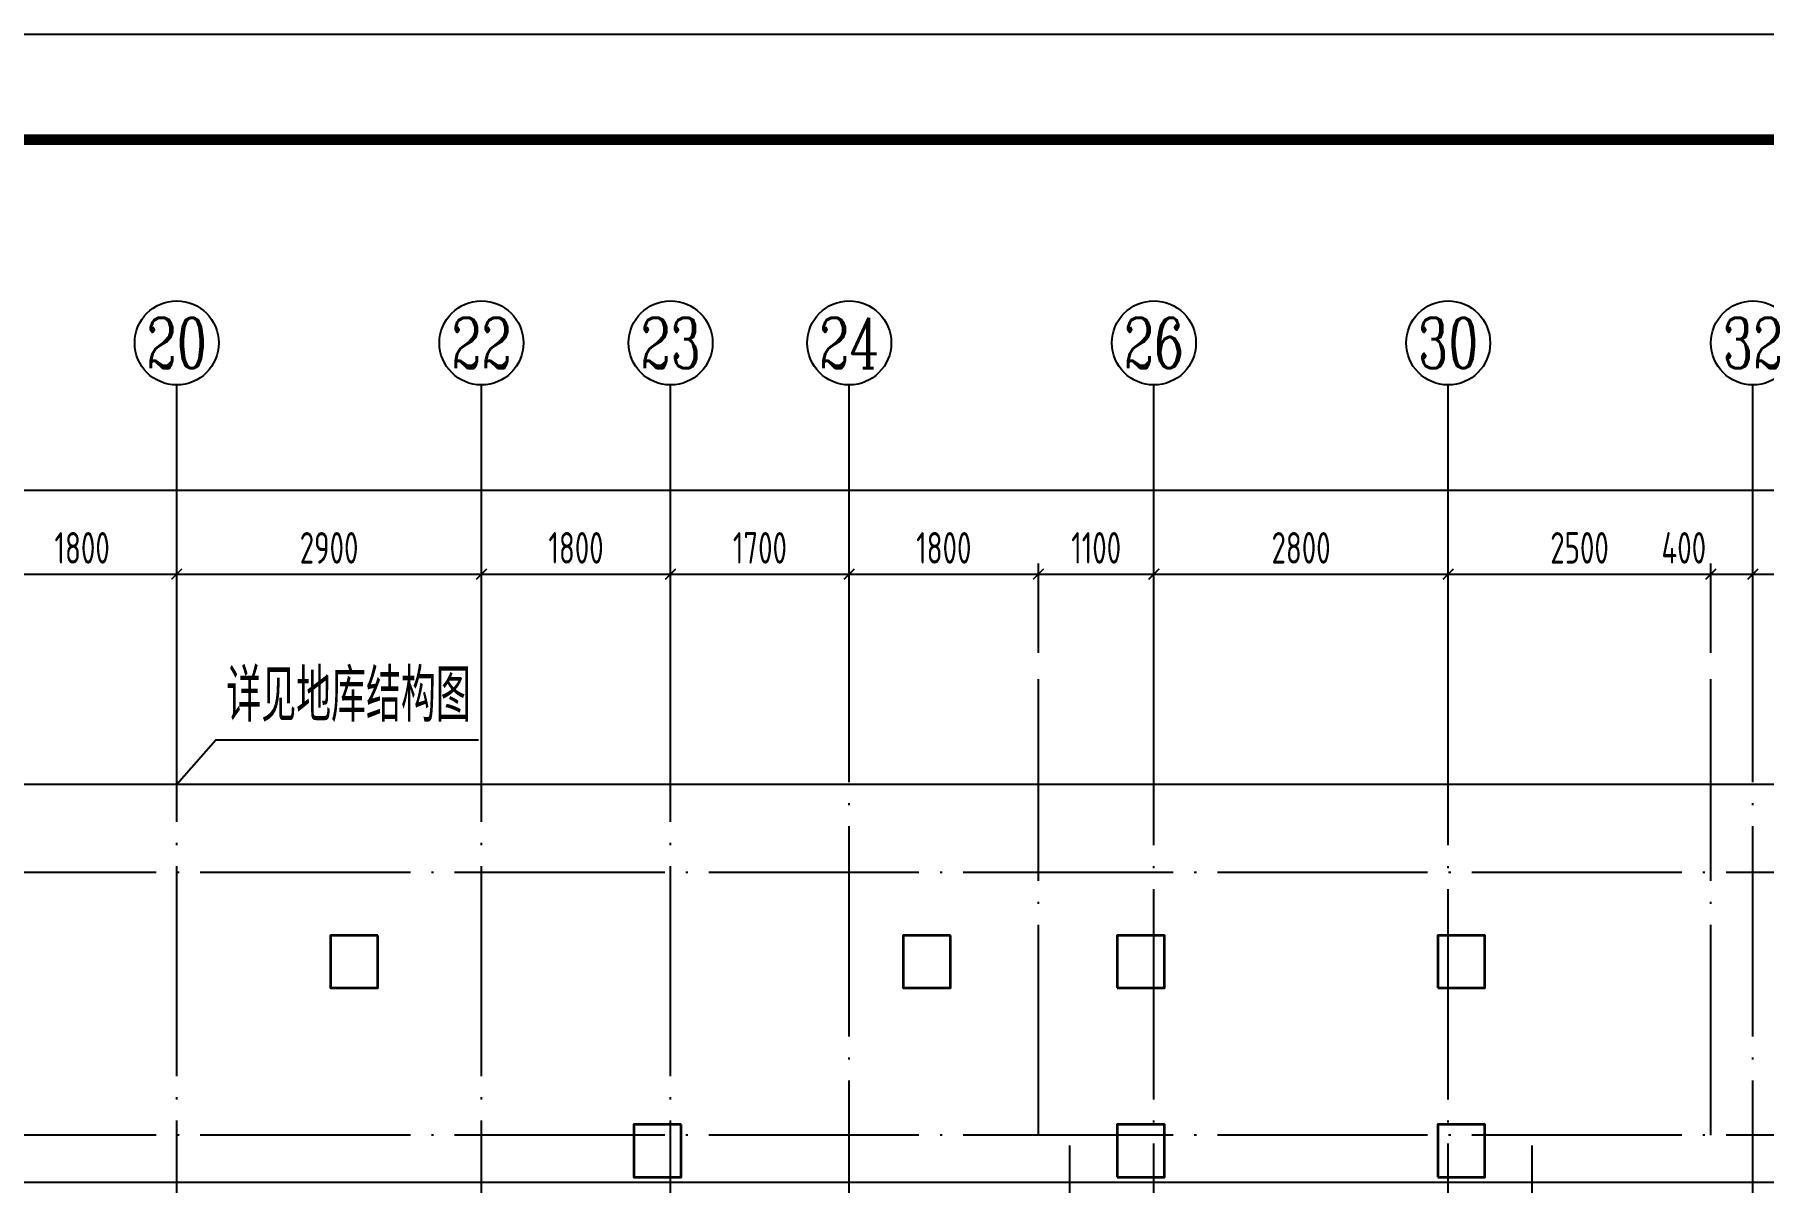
# Model space of a CAD drawing. Extents: x -668857 to 185752, y -270966 to 286822.
# Drawn here: x -292889 to -276437, y 215261 to 226182 of the extents above; entities that cross this region are included whole.
import ezdxf
from ezdxf.enums import TextEntityAlignment as Align

# ---------------------------------------------------------------- set-up
doc = ezdxf.new("R2010")
doc.units = 0
doc.header["$LTSCALE"] = 1000
doc.linetypes.add('DOTE', pattern=[2.42, 2, -0.2, 0.02, -0.2])
doc.layers.get('0').update_dxf_attribs({"linetype": 'CONTINUOUS'})
doc.layers.get('DEFPOINTS').update_dxf_attribs({"linetype": 'CONTINUOUS'})
for name, color, linetype in [('-TK', 7, 'CONTINUOUS'), ('A-AXIS', 1, 'CONTINUOUS'), ('A-DOTE', 10, 'DOTE'), ('AXIS_NUM', 7, 'CONTINUOUS'), ('COLU_DE_TEXT', 7, 'CONTINUOUS'), ('LABEL', 1, 'CONTINUOUS'), ('S-Y一般标注', 3, 'CONTINUOUS'), ('S-Z柱实线', 6, 'CONTINUOUS'), ('S-引出线', 40, 'CONTINUOUS')]:
    doc.layers.add(name, color=color, linetype=linetype)
doc.styles.add('TSSD_Axis', font='complex.shx', dxfattribs={"width": 0.7, "bigfont": 'hztxt.shx'})
doc.styles.add('TSSD_DIMENSION', font='Tssdeng.shx', dxfattribs={"width": 0.7, "bigfont": 'tssdchn.shx'})
doc.styles.add('TSSD_REIN', font='tssdeng.shx', dxfattribs={"width": 0.7, "height": 300, "bigfont": 'tssdchn.shx'})
doc.dimstyles.new('TSSD_100_100', dxfattribs={"dimtxt": 300, "dimasz": 100, "dimexe": 100, "dimexo": 250, "dimgap": 100, "dimtad": 1, "dimdec": 0, "dimzin": 0, "dimdsep": 46, "dimtxsty": 'TSSD_DIMENSION', "dimblk": 'ARCHTICK', "dimcen": 0, "dimdle": 100, "dimclrt": 7, "dimadec": 0, "dimazin": 0, "dimtfac": 1, "dimtdec": 0, "dimtix": 1, "dimtmove": 2, "dimatfit": 3, "dimldrblk": 'ARCHTICK', "dimfxl": 1, "dimtolj": 1, "dimtzin": 0, "dimarcsym": 0})

# ---------------------------------------------------------------- blocks, each defined once
blk = doc.blocks.new('20210825.01504759')
at = {"layer": 'S-Z柱实线', "color": 2, "lineweight": 35}
for points in [[(23613, 16700), (23163, 16700), (23163, 16200), (23613, 16200)], [(29063, 16700), (28613, 16700), (28613, 16200), (29063, 16200)], [(30650, 16200), (31100, 16200), (31100, 16700), (30650, 16700)], [(33700, 16200), (34150, 16200), (34150, 16700), (33700, 16700)], [(26500, 14900), (26050, 14900), (26050, 14400), (26500, 14400)], [(30650, 14400), (31100, 14400), (31100, 14900), (30650, 14900)], [(33700, 14400), (34150, 14400), (34150, 14900), (33700, 14900)]]:
    blk.add_lwpolyline(points, close=True, dxfattribs=at)
blk = doc.blocks.new('ts_axno')
at = {"color": 0, "linetype": 'ByBlock', "lineweight": -2}
blk.add_circle((0, 0), 0.5, dxfattribs=at)
at = {"color": 0, "linetype": 'ByBlock', "lineweight": -2, "style": 'TSSD_Axis', "width": 0.7}
blk.add_attdef('A', text='', height=0.6, dxfattribs=at).set_placement((0, 0), align=Align.MIDDLE_CENTER)
blk = doc.blocks.new('_ArchTick')
at = {"color": 0, "linetype": 'ByBlock', "const_width": 0.15}
blk.add_lwpolyline([(-0.5, -0.5), (0.5, 0.5)], dxfattribs=at)
blk = doc.blocks.new('*D925')
at = {"layer": 'DEFPOINTS', "color": 0, "transparency": 16777216}
for p in [(31400, 24738), (29600, 23738), (31400, 23738)]:
    blk.add_point(p, dxfattribs=at)
at = {"layer": 'S-Y一般标注', "color": 0, "lineweight": -2, "transparency": 16777216}
for p, q in [((29500, 24738), (31500, 24738)), ((29600, 23988), (29600, 24838)), ((31400, 23988), (31400, 24838))]:
    blk.add_line(p, q, dxfattribs=at)
at = {"layer": 'S-Y一般标注', "color": 0, "lineweight": -2, "transparency": 16777216, "xscale": 100, "yscale": 100, "zscale": 100, "rotation": 180}
blk.add_blockref('_ArchTick', (29600, 24738), dxfattribs=at)
at = {"layer": 'S-Y一般标注', "color": 0, "lineweight": -2, "transparency": 16777216, "xscale": 100, "yscale": 100, "zscale": 100}
blk.add_blockref('_ArchTick', (31400, 24738), dxfattribs=at)
at = {"layer": 'S-Y一般标注', "color": 7, "transparency": 16777216, "insert": (30500, 24988), "char_height": 300, "attachment_point": 5, "style": 'TSSD_DIMENSION'}
blk.add_mtext('\\A1;1800', dxfattribs=at)
blk = doc.blocks.new('*D926')
at = {"layer": 'DEFPOINTS', "color": 0, "transparency": 16777216}
for p in [(34300, 24738), (31400, 23738), (34300, 23738)]:
    blk.add_point(p, dxfattribs=at)
at = {"layer": 'S-Y一般标注', "color": 0, "lineweight": -2, "transparency": 16777216}
for p, q in [((31300, 24738), (34400, 24738)), ((31400, 23988), (31400, 24838)), ((34300, 23988), (34300, 24838))]:
    blk.add_line(p, q, dxfattribs=at)
at = {"layer": 'S-Y一般标注', "color": 0, "lineweight": -2, "transparency": 16777216, "xscale": 100, "yscale": 100, "zscale": 100, "rotation": 180}
blk.add_blockref('_ArchTick', (31400, 24738), dxfattribs=at)
at = {"layer": 'S-Y一般标注', "color": 0, "lineweight": -2, "transparency": 16777216, "xscale": 100, "yscale": 100, "zscale": 100}
blk.add_blockref('_ArchTick', (34300, 24738), dxfattribs=at)
at = {"layer": 'S-Y一般标注', "color": 7, "transparency": 16777216, "insert": (32850, 24988), "char_height": 300, "attachment_point": 5, "style": 'TSSD_DIMENSION'}
blk.add_mtext('\\A1;2900', dxfattribs=at)
blk = doc.blocks.new('*D927')
at = {"layer": 'DEFPOINTS', "color": 0, "transparency": 16777216}
for p in [(36100, 24738), (34300, 23738), (36100, 23738)]:
    blk.add_point(p, dxfattribs=at)
at = {"layer": 'S-Y一般标注', "color": 0, "lineweight": -2, "transparency": 16777216}
for p, q in [((34200, 24738), (36200, 24738)), ((34300, 23988), (34300, 24838)), ((36100, 23988), (36100, 24838))]:
    blk.add_line(p, q, dxfattribs=at)
at = {"layer": 'S-Y一般标注', "color": 0, "lineweight": -2, "transparency": 16777216, "xscale": 100, "yscale": 100, "zscale": 100, "rotation": 180}
blk.add_blockref('_ArchTick', (34300, 24738), dxfattribs=at)
at = {"layer": 'S-Y一般标注', "color": 0, "lineweight": -2, "transparency": 16777216, "xscale": 100, "yscale": 100, "zscale": 100}
blk.add_blockref('_ArchTick', (36100, 24738), dxfattribs=at)
at = {"layer": 'S-Y一般标注', "color": 7, "transparency": 16777216, "insert": (35200, 24988), "char_height": 300, "attachment_point": 5, "style": 'TSSD_DIMENSION'}
blk.add_mtext('\\A1;1800', dxfattribs=at)
blk = doc.blocks.new('*D928')
at = {"layer": 'DEFPOINTS', "color": 0, "transparency": 16777216}
for p in [(37800, 24738), (36100, 23738), (37800, 23738)]:
    blk.add_point(p, dxfattribs=at)
at = {"layer": 'S-Y一般标注', "color": 0, "lineweight": -2, "transparency": 16777216}
for p, q in [((36000, 24738), (37900, 24738)), ((36100, 23988), (36100, 24838)), ((37800, 23988), (37800, 24838))]:
    blk.add_line(p, q, dxfattribs=at)
at = {"layer": 'S-Y一般标注', "color": 0, "lineweight": -2, "transparency": 16777216, "xscale": 100, "yscale": 100, "zscale": 100, "rotation": 180}
blk.add_blockref('_ArchTick', (36100, 24738), dxfattribs=at)
at = {"layer": 'S-Y一般标注', "color": 0, "lineweight": -2, "transparency": 16777216, "xscale": 100, "yscale": 100, "zscale": 100}
blk.add_blockref('_ArchTick', (37800, 24738), dxfattribs=at)
at = {"layer": 'S-Y一般标注', "color": 7, "transparency": 16777216, "insert": (36950, 24988), "char_height": 300, "attachment_point": 5, "style": 'TSSD_DIMENSION'}
blk.add_mtext('\\A1;1700', dxfattribs=at)
blk = doc.blocks.new('*D929')
at = {"layer": 'DEFPOINTS', "color": 0, "transparency": 16777216}
for p in [(40700, 24738), (39600, 23738), (40700, 23738)]:
    blk.add_point(p, dxfattribs=at)
at = {"layer": 'S-Y一般标注', "color": 0, "lineweight": -2, "transparency": 16777216}
for p, q in [((39500, 24738), (40800, 24738)), ((39600, 23988), (39600, 24838)), ((40700, 23988), (40700, 24838))]:
    blk.add_line(p, q, dxfattribs=at)
at = {"layer": 'S-Y一般标注', "color": 0, "lineweight": -2, "transparency": 16777216, "xscale": 100, "yscale": 100, "zscale": 100, "rotation": 180}
blk.add_blockref('_ArchTick', (39600, 24738), dxfattribs=at)
at = {"layer": 'S-Y一般标注', "color": 0, "lineweight": -2, "transparency": 16777216, "xscale": 100, "yscale": 100, "zscale": 100}
blk.add_blockref('_ArchTick', (40700, 24738), dxfattribs=at)
at = {"layer": 'S-Y一般标注', "color": 7, "transparency": 16777216, "insert": (40150, 24988), "char_height": 300, "attachment_point": 5, "style": 'TSSD_DIMENSION'}
blk.add_mtext('\\A1;1100', dxfattribs=at)
blk = doc.blocks.new('*D930')
at = {"layer": 'DEFPOINTS', "color": 0, "transparency": 16777216}
for p in [(43500, 24738), (40700, 23738), (43500, 23738)]:
    blk.add_point(p, dxfattribs=at)
at = {"layer": 'S-Y一般标注', "color": 0, "lineweight": -2, "transparency": 16777216}
for p, q in [((40600, 24738), (43600, 24738)), ((40700, 23988), (40700, 24838)), ((43500, 23988), (43500, 24838))]:
    blk.add_line(p, q, dxfattribs=at)
at = {"layer": 'S-Y一般标注', "color": 0, "lineweight": -2, "transparency": 16777216, "xscale": 100, "yscale": 100, "zscale": 100, "rotation": 180}
blk.add_blockref('_ArchTick', (40700, 24738), dxfattribs=at)
at = {"layer": 'S-Y一般标注', "color": 0, "lineweight": -2, "transparency": 16777216, "xscale": 100, "yscale": 100, "zscale": 100}
blk.add_blockref('_ArchTick', (43500, 24738), dxfattribs=at)
at = {"layer": 'S-Y一般标注', "color": 7, "transparency": 16777216, "insert": (42100, 24988), "char_height": 300, "attachment_point": 5, "style": 'TSSD_DIMENSION'}
blk.add_mtext('\\A1;2800', dxfattribs=at)
blk = doc.blocks.new('*D931')
at = {"layer": 'DEFPOINTS', "color": 0, "transparency": 16777216}
for p in [(46400, 24738), (46000, 23738), (46400, 23738)]:
    blk.add_point(p, dxfattribs=at)
at = {"layer": 'S-Y一般标注', "color": 0, "lineweight": -2, "transparency": 16777216}
for p, q in [((45900, 24738), (46500, 24738)), ((46000, 23988), (46000, 24838)), ((46400, 23988), (46400, 24838))]:
    blk.add_line(p, q, dxfattribs=at)
at = {"layer": 'S-Y一般标注', "color": 0, "lineweight": -2, "transparency": 16777216, "xscale": 100, "yscale": 100, "zscale": 100, "rotation": 180}
blk.add_blockref('_ArchTick', (46000, 24738), dxfattribs=at)
at = {"layer": 'S-Y一般标注', "color": 0, "lineweight": -2, "transparency": 16777216, "xscale": 100, "yscale": 100, "zscale": 100}
blk.add_blockref('_ArchTick', (46400, 24738), dxfattribs=at)
at = {"layer": 'S-Y一般标注', "color": 7, "transparency": 16777216, "insert": (45742, 24988), "char_height": 300, "attachment_point": 5, "style": 'TSSD_DIMENSION'}
blk.add_mtext('\\A1;400', dxfattribs=at)
blk = doc.blocks.new('*D932')
at = {"layer": 'DEFPOINTS', "color": 0, "transparency": 16777216}
for p in [(48100, 24738), (46400, 23738), (48100, 23738)]:
    blk.add_point(p, dxfattribs=at)
at = {"layer": 'S-Y一般标注', "color": 0, "lineweight": -2, "transparency": 16777216}
for p, q in [((46300, 24738), (48200, 24738)), ((46400, 23988), (46400, 24838)), ((48100, 23988), (48100, 24838))]:
    blk.add_line(p, q, dxfattribs=at)
at = {"layer": 'S-Y一般标注', "color": 0, "lineweight": -2, "transparency": 16777216, "xscale": 100, "yscale": 100, "zscale": 100, "rotation": 180}
blk.add_blockref('_ArchTick', (46400, 24738), dxfattribs=at)
at = {"layer": 'S-Y一般标注', "color": 0, "lineweight": -2, "transparency": 16777216, "xscale": 100, "yscale": 100, "zscale": 100}
blk.add_blockref('_ArchTick', (48100, 24738), dxfattribs=at)
at = {"layer": 'S-Y一般标注', "color": 7, "transparency": 16777216, "insert": (47250, 24988), "char_height": 300, "attachment_point": 5, "style": 'TSSD_DIMENSION'}
blk.add_mtext('\\A1;1700', dxfattribs=at)
blk = doc.blocks.new('*D936')
at = {"layer": 'DEFPOINTS', "color": 0, "transparency": 16777216}
for p in [(54600, 25538), (4600, 23738), (54600, 23738)]:
    blk.add_point(p, dxfattribs=at)
at = {"layer": 'S-Y一般标注', "color": 0, "lineweight": -2, "transparency": 16777216}
for p, q in [((4500, 25538), (54700, 25538)), ((4600, 23988), (4600, 25638)), ((54600, 23988), (54600, 25638))]:
    blk.add_line(p, q, dxfattribs=at)
at = {"layer": 'S-Y一般标注', "color": 0, "lineweight": -2, "transparency": 16777216, "xscale": 100, "yscale": 100, "zscale": 100, "rotation": 180}
blk.add_blockref('_ArchTick', (4600, 25538), dxfattribs=at)
at = {"layer": 'S-Y一般标注', "color": 0, "lineweight": -2, "transparency": 16777216, "xscale": 100, "yscale": 100, "zscale": 100}
blk.add_blockref('_ArchTick', (54600, 25538), dxfattribs=at)
at = {"layer": 'S-Y一般标注', "color": 7, "transparency": 16777216, "insert": (29600, 25788), "char_height": 300, "attachment_point": 5, "style": 'TSSD_DIMENSION'}
blk.add_mtext('\\A1;50000', dxfattribs=at)
blk = doc.blocks.new('*D951')
at = {"layer": 'DEFPOINTS', "color": 0, "transparency": 16777216}
for p in [(39600, 24738), (37800, 23738), (39600, 23738)]:
    blk.add_point(p, dxfattribs=at)
at = {"layer": 'S-Y一般标注', "color": 0, "lineweight": -2, "transparency": 16777216}
for p, q in [((37700, 24738), (39700, 24738)), ((37800, 23988), (37800, 24838)), ((39600, 23988), (39600, 24838))]:
    blk.add_line(p, q, dxfattribs=at)
at = {"layer": 'S-Y一般标注', "color": 0, "lineweight": -2, "transparency": 16777216, "xscale": 100, "yscale": 100, "zscale": 100, "rotation": 180}
blk.add_blockref('_ArchTick', (37800, 24738), dxfattribs=at)
at = {"layer": 'S-Y一般标注', "color": 0, "lineweight": -2, "transparency": 16777216, "xscale": 100, "yscale": 100, "zscale": 100}
blk.add_blockref('_ArchTick', (39600, 24738), dxfattribs=at)
at = {"layer": 'S-Y一般标注', "color": 7, "transparency": 16777216, "insert": (38700, 24988), "char_height": 300, "attachment_point": 5, "style": 'TSSD_DIMENSION'}
blk.add_mtext('\\A1;1800', dxfattribs=at)
blk = doc.blocks.new('*D952')
at = {"layer": 'DEFPOINTS', "color": 0, "transparency": 16777216}
for p in [(46000, 24738), (43500, 23738), (46000, 23738)]:
    blk.add_point(p, dxfattribs=at)
at = {"layer": 'S-Y一般标注', "color": 0, "lineweight": -2, "transparency": 16777216}
for p, q in [((43400, 24738), (46100, 24738)), ((43500, 23988), (43500, 24838)), ((46000, 23988), (46000, 24838))]:
    blk.add_line(p, q, dxfattribs=at)
at = {"layer": 'S-Y一般标注', "color": 0, "lineweight": -2, "transparency": 16777216, "xscale": 100, "yscale": 100, "zscale": 100, "rotation": 180}
blk.add_blockref('_ArchTick', (43500, 24738), dxfattribs=at)
at = {"layer": 'S-Y一般标注', "color": 0, "lineweight": -2, "transparency": 16777216, "xscale": 100, "yscale": 100, "zscale": 100}
blk.add_blockref('_ArchTick', (46000, 24738), dxfattribs=at)
at = {"layer": 'S-Y一般标注', "color": 7, "transparency": 16777216, "insert": (44750, 24988), "char_height": 300, "attachment_point": 5, "style": 'TSSD_DIMENSION'}
blk.add_mtext('\\A1;2500', dxfattribs=at)
blk = doc.blocks.new('A1')
blk.add_lwpolyline([(0, 59400), (0, 0), (84100, 0), (84100, 59400)], close=True)
at = {"const_width": 100}
blk.add_lwpolyline([(2500, 58400), (2500, 1000), (83100, 1000), (83100, 58400)], close=True, dxfattribs=at)
blk = doc.blocks.new('20210825.02044469')
at = {"layer": 'A-AXIS'}
for p, q in [((31400, 23738.1), (31400, 26538.1)), ((34300, 23738.1), (34300, 26538.1)), ((36100, 23738.1), (36100, 26538.1)), ((37800, 23738.1), (37800, 26538.1)), ((40700, 23738.1), (40700, 26538.1)), ((43500, 23738.1), (43500, 26538.1)), ((46400, 23738.1), (46400, 26538.1))]:
    blk.add_line(p, q, dxfattribs=at)
at = {"layer": 'A-DOTE'}
for p, q in [((31400, 12700), (31400, 23738.1)), ((34300, 12700), (34300, 23738.1)), ((36100, 12700), (36100, 23738.1)), ((37800, 15500), (37800, 23738.1)), ((39600, 19400), (39600, 23738.1)), ((40700, 14900.3), (40700, 23738.1)), ((43500, 14900.3), (43500, 23738.1)), ((46000, 19400), (46000, 23738.1)), ((46400, 15500), (46400, 23738.1)), ((57823.9, 21900), (3600, 21900)), ((57823.9, 19400), (3600, 19400)), ((39900, 17300), (39900, 19400)), ((44300, 17300), (44300, 19400)), ((57823.9, 18950), (3600, 18950))]:
    blk.add_line(p, q, dxfattribs=at)
at = {"layer": 'A-AXIS'}
ref = blk.add_blockref('ts_axno', (31400, 26938.1), dxfattribs=dict(at, xscale=800, yscale=800, zscale=800))
ref.add_attrib('13', '20', dxfattribs={"layer": 'AXIS_NUM', "height": 480, "style": 'TSSD_Axis', "width": 0.7}).set_placement((31400, 26938.1), align=Align.MIDDLE_CENTER)
ref = blk.add_blockref('ts_axno', (34300, 26938.1), dxfattribs=dict(at, xscale=800, yscale=800, zscale=800))
ref.add_attrib('14', '22', dxfattribs={"layer": 'AXIS_NUM', "height": 480, "style": 'TSSD_Axis', "width": 0.7}).set_placement((34300, 26938.1), align=Align.MIDDLE_CENTER)
ref = blk.add_blockref('ts_axno', (36100, 26938.1), dxfattribs=dict(at, xscale=800, yscale=800, zscale=800))
ref.add_attrib('15', '23', dxfattribs={"layer": 'AXIS_NUM', "height": 480, "style": 'TSSD_Axis', "width": 0.7}).set_placement((36100, 26938.1), align=Align.MIDDLE_CENTER)
ref = blk.add_blockref('ts_axno', (37800, 26938.1), dxfattribs=dict(at, xscale=800, yscale=800, zscale=800))
ref.add_attrib('16', '24', dxfattribs={"layer": 'AXIS_NUM', "height": 480, "style": 'TSSD_Axis', "width": 0.7}).set_placement((37800, 26938.1), align=Align.MIDDLE_CENTER)
ref = blk.add_blockref('ts_axno', (40700, 26938.1), dxfattribs=dict(at, xscale=800, yscale=800, zscale=800))
ref.add_attrib('17', '26', dxfattribs={"layer": 'AXIS_NUM', "height": 480, "style": 'TSSD_Axis', "width": 0.7}).set_placement((40700, 26938.1), align=Align.MIDDLE_CENTER)
ref = blk.add_blockref('ts_axno', (43500, 26938.1), dxfattribs=dict(at, xscale=800, yscale=800, zscale=800))
ref.add_attrib('18', '30', dxfattribs={"layer": 'AXIS_NUM', "height": 480, "style": 'TSSD_Axis', "width": 0.7}).set_placement((43500, 26938.1), align=Align.MIDDLE_CENTER)
ref = blk.add_blockref('ts_axno', (46400, 26938.1), dxfattribs=dict(at, xscale=800, yscale=800, zscale=800))
ref.add_attrib('19', '32', dxfattribs={"layer": 'AXIS_NUM', "height": 480, "style": 'TSSD_Axis', "width": 0.7}).set_placement((46400, 26938.1), align=Align.MIDDLE_CENTER)
at = {"layer": 'S-Y一般标注'}
for base, p1, p2, picture, middle in [((54600, 25538.1), (4600, 23738.1), (54600, 23738.1), '*D936', (29600, 25788.1)), ((31400, 24738.1), (29600, 23738.1), (31400, 23738.1), '*D925', (30500, 24988.1)), ((34300, 24738.1), (31400, 23738.1), (34300, 23738.1), '*D926', (32850, 24988.1)), ((36100, 24738.1), (34300, 23738.1), (36100, 23738.1), '*D927', (35200, 24988.1)), ((37800, 24738.1), (36100, 23738.1), (37800, 23738.1), '*D928', (36950, 24988.1)), ((39600, 24738.1), (37800, 23738.1), (39600, 23738.1), '*D951', (38700, 24988.1)), ((40700, 24738.1), (39600, 23738.1), (40700, 23738.1), '*D929', (40150, 24988.1)), ((43500, 24738.1), (40700, 23738.1), (43500, 23738.1), '*D930', (42100, 24988.1)), ((46000, 24738.1), (43500, 23738.1), (46000, 23738.1), '*D952', (44750, 24988.1)), ((48100, 24738.1), (46400, 23738.1), (48100, 23738.1), '*D932', (47250, 24988.1))]:
    dim = blk.add_linear_dim(base=base, p1=p1, p2=p2, dimstyle='TSSD_100_100', dxfattribs=at)
    dim.commit()
    dim.dimension.update_dxf_attribs({"geometry": picture, "text_midpoint": middle})
dim = blk.add_linear_dim(base=(46400, 24738.1), p1=(46000, 23738.1), p2=(46400, 23738.1), dimstyle='TSSD_100_100', dxfattribs=at)
dim.commit()
dim.dimension.update_dxf_attribs({"geometry": '*D931', "text_midpoint": (45741.9, 24988.1), "dimtype": 160})

msp = doc.modelspace()

# ---------------------------------------------------------------- linework, layer by layer
at = {"layer": 'LABEL'}
msp.add_lwpolyline([(-291536.68, 219048.69), (-291165.09, 219471.98), (-288663.79, 219471.98)], dxfattribs=at)
at = {"layer": 'S-引出线'}
msp.add_lwpolyline([(-305452.69, 219048.69), (-267182.06, 219048.69), (-267182.06, 215260.58), (-305452.69, 215260.58)], close=True, dxfattribs=at)

# ---------------------------------------------------------------- block references
at = {"layer": '-TK'}
msp.add_blockref('A1', (-332090.94, 166782.28), dxfattribs=at)
at = {"layer": 'A-DOTE'}
msp.add_blockref('20210825.02044469', (-322936.68, 196310.57), dxfattribs=at)
at = {"layer": 'S-Z柱实线'}
msp.add_blockref('20210825.01504759', (-313236.68, 200910.62), dxfattribs=at)

# ---------------------------------------------------------------- texts
at = {"layer": 'COLU_DE_TEXT', "style": 'TSSD_REIN', "width": 0.7}
msp.add_text('详见地库结构图', height=500, dxfattribs=at).set_placement((-291065.09, 219494.76), align=Align.BOTTOM_LEFT)

doc.saveas('drawing.dxf')
